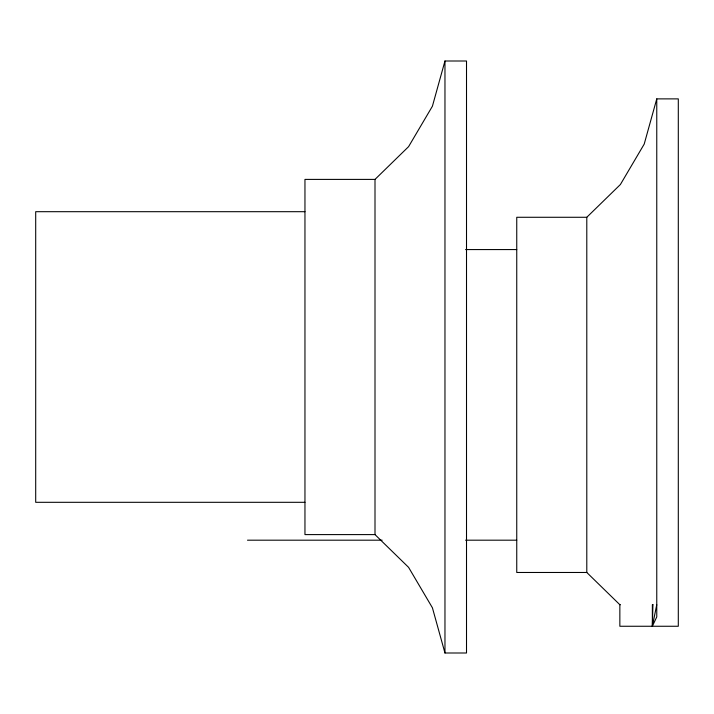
<?xml version="1.0" encoding="UTF-8"?>
<svg xmlns="http://www.w3.org/2000/svg" width="714" height="714" viewBox="0 0 714 714"><rect width="100%" height="100%" fill="white"/><g stroke="black" fill="none" stroke-linecap="round" stroke-linejoin="round"><path stroke-width="1.07" d="M656.764 604.713L652.364 626.258L656.764 616.905L656.764 98.88L678.3 98.88L678.3 626.258L619.85 626.258L619.85 604.713L586.792 572.476L516.749 572.476L516.749 217.279L586.792 217.279L620.386 184.524L644.206 144.094L656.764 98.88M444.965 61.002L432.416 106.216L408.587 146.647L375.002 179.401L304.958 179.401L304.958 534.599L375.002 534.599L408.587 567.353L432.416 607.784L444.965 652.998L466.51 652.998L466.51 61.002L444.965 61.002L444.965 652.998M304.958 211.692L35.7 211.692L35.7 502.308L304.958 502.308M465.564 249.57L516.749 249.57M247.49 540.186L382.124 540.186M465.564 540.186L516.749 540.186M619.868 604.713L620.386 604.713M586.792 217.279L586.792 572.476M375.002 179.401L375.002 534.599M652.926 604.713L652.364 626.258L652.364 604.713L652.926 604.713"/></g></svg>
